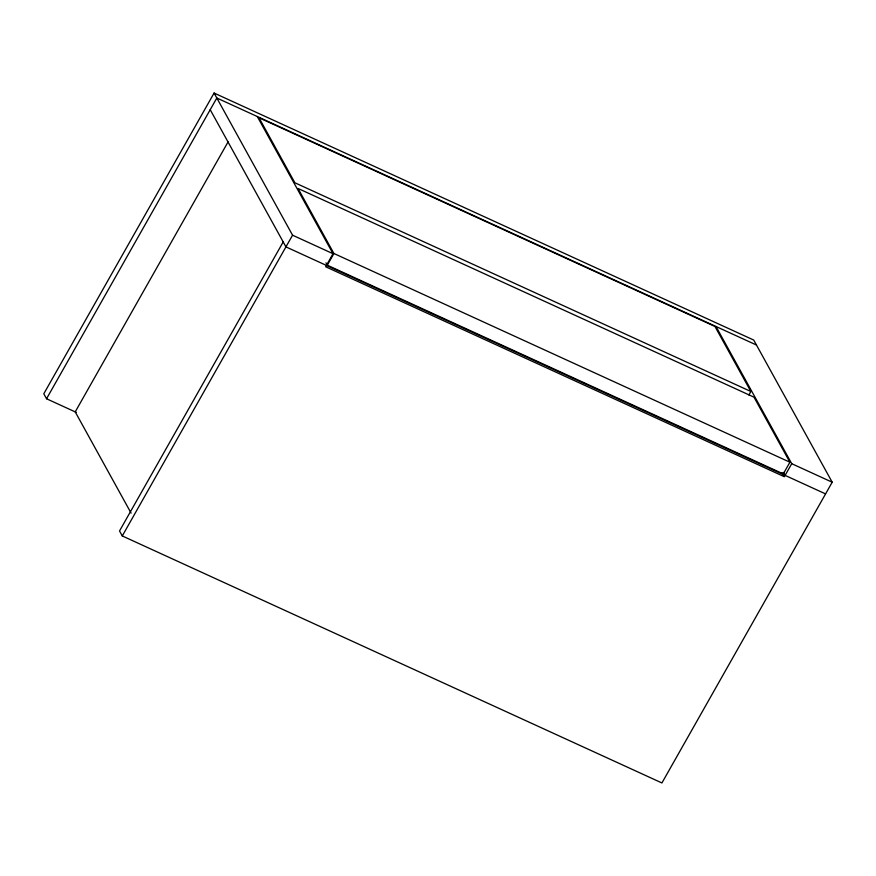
<?xml version="1.0" encoding="UTF-8"?>
<svg xmlns="http://www.w3.org/2000/svg" width="876" height="876" viewBox="0 0 876 876"><rect width="100%" height="100%" fill="white"/><g stroke="black" fill="none" stroke-linecap="round" stroke-linejoin="round"><path stroke-width="1.31" d="M283.2 241.918L119.53 530.976L122.279 535.948L661.917 782.958L832.2 482.216L753.721 340.052L214.083 93.042L43.8 393.784L46.548 398.766L76.387 412.421M46.548 398.766L216.832 98.013L756.47 345.024M228.099 141.868L75.216 411.884L131.104 513.128M122.279 535.948L292.562 235.195L214.083 93.042M257.303 116.541L333.033 253.722L325.653 266.753L784.348 476.719L791.729 463.689L715.999 326.507M327.295 265.187L333.909 253.493L298.015 188.45L754.006 397.178L789.911 462.221L783.286 473.916L327.295 265.187L325.981 262.822M748.881 394.999L750.863 391.495L714.958 326.452L258.967 117.723L294.873 182.766L750.863 391.495M333.909 253.493L789.911 462.221M292.562 235.195L333.033 253.722M791.729 463.689L832.2 482.216M825.575 493.911L285.937 246.89L210.207 109.708M783.462 472.394L785.104 475.383M782.148 472.744L783.801 475.723"/></g></svg>
